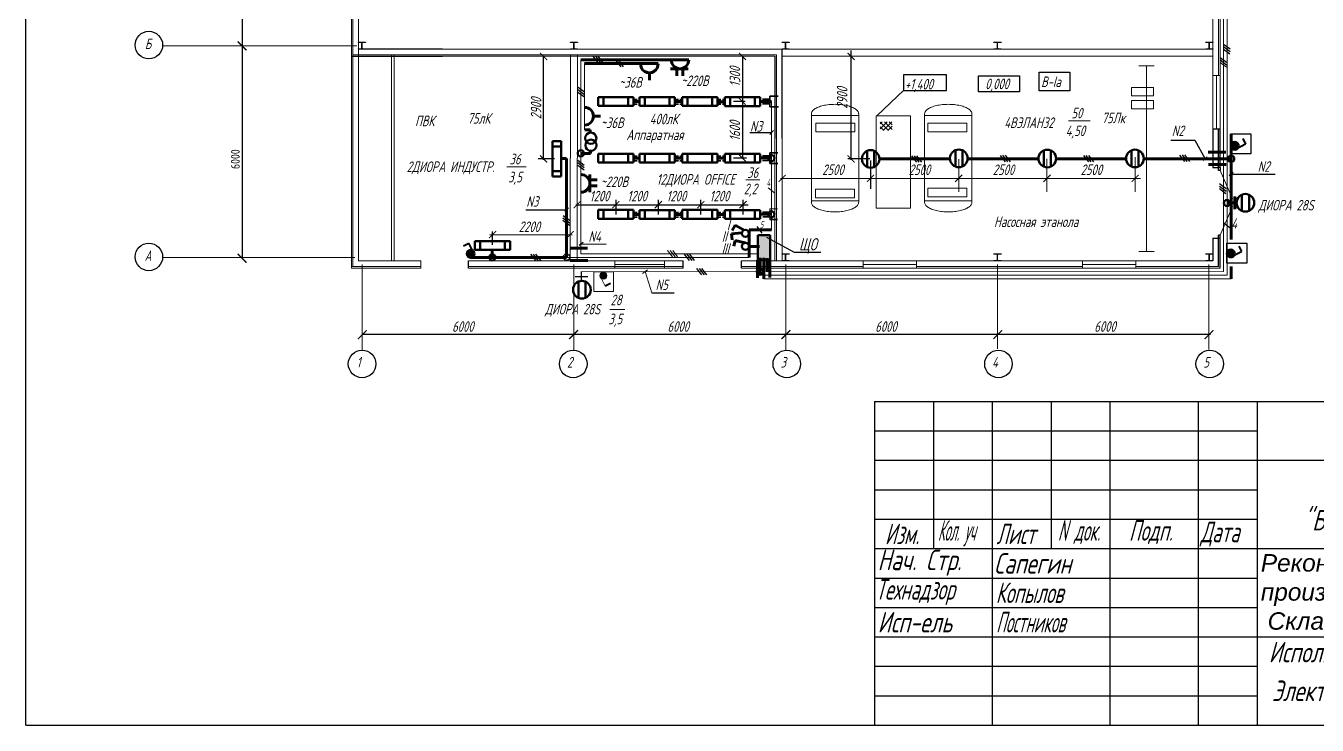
# Model space of a CAD drawing. Header units: millimetres. Extents: x 4062 to 5395, y 2467 to 3436.
# Drawn here: x 4062 to 4950, y 2467 to 2949 of the extents above; entities that cross this region are included whole.
import ezdxf
from ezdxf.enums import TextEntityAlignment as Align

# ---------------------------------------------------------------- set-up
doc = ezdxf.new("R2010")
doc.units = ezdxf.units.MM
for name, pattern in [('ACAD_ISO02W100', [15, 12, -3]), ('ACAD_ISO04W100', [30, 24, -3, 0, -3]), ('gost5', [7, 5, -2, 0])]:
    doc.linetypes.add(name, pattern=pattern)
for name, color, linetype in [('$OSIZ', 7, 'Continuous'), ('блок', 7, 'Continuous'), ('НОВЫЙ', 7, 'Continuous'), ('Сила', 7, 'Continuous'), ('текст', 7, 'Continuous')]:
    doc.layers.add(name, color=color, linetype=linetype)
for name, color, linetype, lineweight in [('кабель', 1, 'Continuous', 60), ('КаБель силовой (Вновь)', 1, 'Continuous', 60), ('лампа', 6, 'Continuous', 50), ('Освещение', 160, 'Continuous', 40), ('Осевая линия', 1, 'Continuous', 13), ('размеры', 82, 'Continuous', 25), ('рамка толстая', 7, 'Continuous', 60), ('тонкая', 190, 'Continuous', 25), ('ТОНКИЕ', 150, 'Continuous', 9), ('уровни', 5, 'Continuous', 25), ('Эл. аппараты (Вновь)', 93, 'Continuous', 50), ('Элемент эл. схем', 7, 'Continuous', 35)]:
    doc.layers.add(name, color=color, linetype=linetype, lineweight=lineweight)
doc.styles.add('GOST', font='gost.shx', dxfattribs={"oblique": 15})
doc.styles.add('GOST 2.304', font='CS_Gost2304.shx')
doc.styles.add('Simplex', font='simplex.shx', dxfattribs={"width": 0.7, "oblique": 15})
doc.styles.get("Standard").update_dxf_attribs({"font": 'arial.ttf'})
doc.linetypes.add('GODOGRAPH', pattern='A,4.163001,-0.003665,["o",Standard,S=2.5,R=0,X=0,Y=-0.833333],-1.662353,4.17098', length=9.999999)

# ---------------------------------------------------------------- blocks, each defined once
blk = doc.blocks.new('APF064500')
at = {"ltscale": 100}
for p, q in [((-100, 186.5), (-100, 198)), ((-100, 198), (100, 198)), ((-16.5, 186.5), (-100, 186.5)), ((-100, 0), (-100, 11.5)), ((-100, 11.5), (-16.5, 11.5)), ((100, 0), (-100, 0)), ((-3.5, 24.5), (-3.5, 173.5)), ((3.5, 24.5), (3.5, 173.5)), ((100, 186.5), (16.5, 186.5)), ((16.5, 11.5), (100, 11.5)), ((100, 198), (100, 186.5)), ((100, 11.5), (100, 0))]:
    blk.add_line(p, q, dxfattribs=at)
for centre, start, end in [((-16.5, 173.5), 0, 90), ((-16.5, 24.5), 270, 0), ((16.5, 173.5), 90, 180), ((16.5, 24.5), 180, 270)]:
    blk.add_arc(centre, 13, start, end, dxfattribs=at)
blk = doc.blocks.new('*U6')
at = {"layer": 'Освещение', "lineweight": 50, "ltscale": 100}
blk.add_hatch(color=256, dxfattribs=at).paths.add_polyline_path([(-5, 2.49), (-5, -2.51), (5, -2.51), (5, 2.49)])
at = {"layer": 'Освещение', "lineweight": 50}
for p, q in [((-5, -2.51), (-5, 2.49)), ((-5, 2.49), (5, 2.49)), ((5, 2.49), (5, -2.51)), ((5, -2.51), (-5, -2.51))]:
    blk.add_line(p, q, dxfattribs=at)
blk = doc.blocks.new('_ArchTick')
at = {"color": 0, "linetype": 'ByBlock', "const_width": 0.15}
blk.add_lwpolyline([(-0.5, -0.5), (0.5, 0.5)], dxfattribs=at)
blk = doc.blocks.new('A$C037E41F2')
at = {"layer": 'Сила', "color": 114, "lineweight": 50}
for centre in [(1.53, 1.57), (3.44, 1.53)]:
    blk.add_circle(centre, 1.53, dxfattribs=at)

msp = doc.modelspace()

# ---------------------------------------------------------------- hatches: boundary and pattern name
for points in [[(4895.84, 2866.12, 1), (4890.99, 2866.12, 1)], [(4367.65, 2794.26, 1), (4367.65, 2789.4, 1)], [(4893.09, 2792.05, 1), (4888.23, 2792.05, 1)]]:
    msp.add_hatch(color=0).paths.add_polyline_path(points)
at = {"lineweight": 0}
msp.add_hatch(color=0, dxfattribs=at).paths.add_polyline_path([(4458.97, 2774.36, 1), (4458.97, 2779.21, 1)])
at = {"layer": 'ТОНКИЕ', "lineweight": 5, "ltscale": 10}
h = msp.add_hatch(dxfattribs=at)
h.set_pattern_fill('ANSI37', color=0, scale=0.728641)
h.set_pattern_definition([(45, (4600.907, 3804.4142), (-1.635846, 1.635846), []), (135, (4600.907, 3804.4142), (-1.635846, -1.635846), [])])
h.paths.add_polyline_path([(4657.7, 2882.68), (4649.33, 2882.67), (4649.33, 2876.65), (4657.7, 2876.66)])

# ---------------------------------------------------------------- linework, layer by layer
at = {"layer": '$OSIZ', "color": 0, "lineweight": 30}
for centre in [(4146.28, 2935.43), (4146.28, 2789.66), (4293, 2716), (4438.29, 2716), (4585.21, 2716), (4730.81, 2716), (4876.19, 2716)]:
    msp.add_circle(centre, 9.48, dxfattribs=at)
for p, q in [((4210.45, 3299.05), (4210.45, 2788.66)), ((4417.84, 2856.4), (4417.84, 2927.74)), ((4554.69, 2927.63), (4554.69, 2857.66)), ((4556.52, 2896.55), (4548.53, 2896.55)), ((4559.81, 2875.22), (4574.78, 2875.21)), ((4849.38, 2870.04), (4865.86, 2870.04)), ((4865.86, 2870.04), (4872.96, 2857.23)), ((4425.37, 2857.17), (4414.13, 2857.17)), ((4642.39, 2857.08), (4627.26, 2857.08)), ((4642.82, 2856), (4642.82, 2836.41)), ((4890.95, 2846.6), (4921.17, 2846.6)), ((4467.79, 2818.77), (4467.79, 2829.03)), ((4496.94, 2818.77), (4496.94, 2829.03)), ((4526.08, 2818.77), (4526.08, 2829.03)), ((4555.23, 2818.83), (4555.23, 2829.03)), ((4405.68, 2822.12), (4433.69, 2822.12)), ((4382.7, 2798.02), (4382.7, 2807.07)), ((4445.05, 2799.66), (4442.27, 2797.44)), ((4443.61, 2798.56), (4460.88, 2798.55)), ((4448.27, 2775.93), (4439.68, 2775.93)), ((4492.25, 2764.99), (4507.81, 2764.99)), ((4589.43, 2736.2), (4293.15, 2736.2)), ((4662.29, 2736.2), (4579.71, 2736.2)), ((4876.59, 2736.2), (4652.58, 2736.2))]:
    msp.add_line(p, q)
at = {"color": 0}
for p, q in [((4629.4, 2856.39), (4629.38, 2931.71)), ((4556.52, 2896.55), (4548.53, 2896.55)), ((4557.47, 2857.71), (4548.53, 2857.71)), ((4440.07, 2825.57), (4558.57, 2825.6)), ((4380.83, 2804.98), (4437.54, 2804.95)), ((4443.98, 2773.21), (4443.98, 2779.55))]:
    msp.add_line(p, q, dxfattribs=at)
at = {"lineweight": 20}
for p, q in [((4779.09, 2883.33), (4793.99, 2883.33)), ((4392.56, 2851.67), (4405.8, 2851.67)), ((4557.04, 2842.78), (4566.63, 2842.78)), ((4463.33, 2753.44), (4473.81, 2753.37))]:
    msp.add_line(p, q, dxfattribs=at)
at = {"lineweight": 60}
for p, q in [((4449.88, 2875.23), (4449.88, 2877.21)), ((4893.5, 2831.19), (4893.5, 2822.6))]:
    msp.add_line(p, q, dxfattribs=at)
at = {"lineweight": 30}
for p, q in [((4576.06, 2876.58), (4573.5, 2873.83)), ((4874.35, 2858.35), (4871.57, 2856.12)), ((4892.27, 2847.72), (4889.63, 2845.49)), ((4434.95, 2823.39), (4432.44, 2820.84))]:
    msp.add_line(p, q, dxfattribs=at)
at = {"color": 0, "lineweight": 0}
msp.add_line((4580.88, 2843.72), (4828.43, 2843.72), dxfattribs=at)
at = {"color": 0, "lineweight": 60}
msp.add_line((4894.47, 2826.82), (4888.12, 2826.82), dxfattribs=at)
at = {"color": 0, "ltscale": 0.5}
for p, q in [((4590.51, 2792.8), (4571.52, 2803.13)), ((4590.46, 2792.83), (4608.67, 2792.83))]:
    msp.add_line(p, q, dxfattribs=at)
at = {"lineweight": 0}
for p, q in [((4489.34, 2780.89), (4486.02, 2778.2)), ((4492.24, 2764.99), (4487.68, 2779.54))]:
    msp.add_line(p, q, dxfattribs=at)
at = {"color": 18, "lineweight": -2, "true_color": 0x000000}
for p, q in [((4645.52, 2690.2), (5394.77, 2690.2)), ((4645.52, 2690.2), (4645.52, 2467.45)), ((4686.02, 2690.2), (4686.02, 2588.95)), ((4726.52, 2690.2), (4726.52, 2467.45)), ((4767.02, 2690.2), (4767.02, 2588.95)), ((4807.52, 2690.2), (4807.52, 2467.45)), ((4868.27, 2690.2), (4868.27, 2467.45)), ((4908.77, 2690.2), (4908.77, 2467.45)), ((4645.52, 2669.95), (4908.77, 2669.95)), ((4645.52, 2649.7), (4908.77, 2649.7)), ((4908.77, 2649.7), (5394.77, 2649.7)), ((4645.52, 2629.45), (4908.77, 2629.45)), ((4645.52, 2609.2), (4908.77, 2609.2)), ((4645.52, 2588.95), (5394.77, 2588.95)), ((4645.52, 2568.7), (4908.77, 2568.7)), ((4645.52, 2548.45), (4908.77, 2548.45)), ((4645.52, 2528.2), (4908.77, 2528.2)), ((4908.77, 2528.2), (5394.77, 2528.2)), ((4645.52, 2507.95), (4908.77, 2507.95)), ((4645.52, 2487.7), (4908.77, 2487.7)), ((4770.39, 2467.45), (5394.77, 2467.45))]:
    msp.add_line(p, q, dxfattribs=at)
for points in [[(4665.55, 2904.22), (4695.11, 2904.22), (4695.11, 2914.97), (4665.55, 2914.97)], [(4717.17, 2914.32), (4745.27, 2914.32), (4745.27, 2903.33), (4717.17, 2903.33)], [(4890.79, 2860.62), (4890.79, 2874.28), (4904.45, 2874.28), (4904.45, 2860.62)], [(4888.03, 2785.43), (4888.03, 2799.09), (4901.69, 2799.09), (4901.69, 2785.43)]]:
    msp.add_lwpolyline(points, close=True)
at = {"lineweight": 30}
msp.add_lwpolyline([(4758.78, 2916.7), (4779.91, 2916.7), (4779.91, 2903.96), (4758.78, 2903.96)], close=True, dxfattribs=at)
at = {"lineweight": 0}
msp.add_lwpolyline([(4452.36, 2779.42), (4466.02, 2779.42), (4466.02, 2765.76), (4452.36, 2765.76)], close=True, dxfattribs=at)
at = {"color": 0, "lineweight": 50}
for centre in [(4443.52, 2860.87), (4574.57, 2857.6), (4890.89, 2857.16), (4888.06, 2826.75), (4574.48, 2819), (4382.53, 2789.43), (4566.81, 2779.6)]:
    msp.add_circle(centre, 2.16, dxfattribs=at)
at = {"color": 0}
msp.add_circle((4433.66, 2789.51), 2.16, dxfattribs=at)
at = {"layer": 'блок', "color": 0, "lineweight": 30}
for p, q in [((4885.64, 2932.69), (4890.06, 2929.31)), ((4885.7, 2936.15), (4890.11, 2932.77)), ((4885.7, 2934.37), (4890.11, 2930.99)), ((4451.75, 2927.69), (4455.13, 2923.28)), ((4453.54, 2927.69), (4456.92, 2923.28)), ((4455.25, 2927.69), (4458.62, 2923.28)), ((4467.62, 2924.9), (4470.99, 2920.49)), ((4469.32, 2924.9), (4472.7, 2920.49)), ((4883.39, 2926.96), (4887.8, 2923.58)), ((4883.39, 2925.18), (4887.8, 2921.8)), ((4441.57, 2906.54), (4445.98, 2903.16)), ((4441.5, 2903.12), (4445.91, 2899.75)), ((4441.51, 2904.86), (4445.93, 2901.48)), ((4441.33, 2852.86), (4445.74, 2849.49)), ((4441.35, 2854.6), (4445.76, 2851.22)), ((4441.4, 2856.28), (4445.81, 2852.9)), ((4674.66, 2854.86), (4671.29, 2859.28)), ((4676.34, 2854.92), (4672.97, 2859.33)), ((4678.12, 2854.92), (4674.75, 2859.33)), ((4735.62, 2855.11), (4732.24, 2859.52)), ((4737.3, 2855.16), (4733.92, 2859.57)), ((4739.08, 2855.16), (4735.7, 2859.57)), ((4792.95, 2854.99), (4789.58, 2859.4)), ((4794.63, 2855.05), (4791.26, 2859.46)), ((4796.41, 2855.05), (4793.04, 2859.46)), ((4859.06, 2855.36), (4855.68, 2859.77)), ((4860.73, 2855.41), (4857.36, 2859.83)), ((4862.51, 2855.41), (4859.14, 2859.83)), ((4882.93, 2836.65), (4887.35, 2833.27)), ((4882.99, 2840.11), (4887.4, 2836.73)), ((4882.99, 2838.33), (4887.4, 2834.95)), ((4431.21, 2816.57), (4435.62, 2813.2)), ((4431.27, 2818.25), (4435.68, 2814.88)), ((4431.2, 2814.84), (4435.61, 2811.46)), ((4564.68, 2810.5), (4568.06, 2806.09)), ((4885.81, 2813.15), (4890.22, 2809.78)), ((4514.65, 2791.59), (4518.03, 2787.17)), ((4516.44, 2791.59), (4519.82, 2787.17)), ((4518.15, 2791.59), (4521.53, 2787.17)), ((4523.1, 2781.78), (4526.47, 2777.37)), ((4524.89, 2781.78), (4528.27, 2777.37)), ((4526.6, 2781.78), (4529.97, 2777.37))]:
    msp.add_line(p, q, dxfattribs=at)
at = {"layer": 'блок', "color": 0, "lineweight": 0}
for p, q in [((4883.34, 2923.5), (4887.75, 2920.12)), ((4572.32, 2837.22), (4576.73, 2833.84)), ((4503.2, 2794.17), (4506.58, 2789.76)), ((4505, 2794.17), (4508.37, 2789.76)), ((4506.7, 2794.17), (4510.08, 2789.76))]:
    msp.add_line(p, q, dxfattribs=at)
at = {"layer": 'блок', "color": 0}
for p, q in [((4408.81, 2791.64), (4412.18, 2787.23)), ((4410.6, 2791.64), (4413.98, 2787.23)), ((4412.31, 2791.64), (4415.68, 2787.23))]:
    msp.add_line(p, q, dxfattribs=at)
at = {"layer": 'кабель', "color": 0, "lineweight": 0}
for p, q in [((4885.58, 2896), (4885.58, 3309.44)), ((4888.08, 2777.11), (4888.08, 2966.05)), ((4574.56, 2896.69), (4574.56, 2808.2)), ((4885.58, 2779.54), (4885.58, 2897.04))]:
    msp.add_line(p, q, dxfattribs=at)
at = {"layer": 'кабель', "color": 0, "lineweight": 0, "ltscale": 100}
for p, q in [((4443.5, 2791.74), (4443.55, 2925.31)), ((4565.97, 2791.78), (4443.5, 2791.78)), ((4559.18, 2789.36), (4433.27, 2789.36)), ((4444.02, 2779.48), (4566.83, 2779.54)), ((4566.85, 2777.11), (4888.08, 2777.11)), ((4569.28, 2774.69), (4890.8, 2774.69)), ((4571.71, 2779.48), (4885.58, 2779.54))]:
    msp.add_line(p, q, dxfattribs=at)
at = {"layer": 'кабель', "color": 0, "ltscale": 100}
for p, q in [((4443.54, 2925.27), (4517.85, 2925.27)), ((4433.66, 2789.36), (4367.58, 2789.36))]:
    msp.add_line(p, q, dxfattribs=at)
at = {"layer": 'кабель', "color": 0, "linetype": 'GODOGRAPH', "ltscale": 0.5}
msp.add_line((4445.98, 2922.84), (4496.66, 2922.85), dxfattribs=at)
at = {"layer": 'кабель', "color": 0, "lineweight": 0, "ltscale": 0.5}
msp.add_line((4446, 2877.21), (4445.98, 2922.84), dxfattribs=at)
at = {"layer": 'кабель', "color": 0, "ltscale": 0.5}
for p, q in [((4446.14, 2877.21), (4449.88, 2877.21)), ((4443.52, 2860.87), (4450.05, 2860.87)), ((4450.05, 2860.87), (4450.05, 2862.66))]:
    msp.add_line(p, q, dxfattribs=at)
at = {"layer": 'кабель', "color": 0}
for p, q in [((4890.8, 2801.67), (4890.8, 2874.2)), ((4875.04, 2861.65), (4887.14, 2861.65)), ((4430.02, 2857.44), (4433.71, 2857.44)), ((4433.71, 2789.44), (4433.71, 2857.4)), ((4697.34, 2857.23), (4648.99, 2857.24)), ((4758.24, 2857.23), (4709.57, 2857.25)), ((4818.62, 2857.24), (4770.46, 2857.25)), ((4890.79, 2857.2), (4830.87, 2857.25)), ((4875.29, 2853.18), (4887.39, 2853.18)), ((4559.2, 2789.36), (4559.2, 2808.2)), ((4574.56, 2808.2), (4559.2, 2808.2)), ((4382.58, 2794.41), (4382.57, 2789.4)), ((4435.94, 2795.74), (4448.04, 2795.74)), ((4559.24, 2796.85), (4566.52, 2796.86)), ((4436.19, 2787.27), (4448.29, 2787.27)), ((4565.06, 2787.45), (4565.06, 2775.35)), ((4566.85, 2777.13), (4566.85, 2788.95)), ((4569.28, 2774.69), (4569.28, 2788.95)), ((4571.71, 2779.48), (4571.71, 2788.81)), ((4573.53, 2787.7), (4573.53, 2775.6)), ((4890.8, 2774.69), (4890.8, 2783.01))]:
    msp.add_line(p, q, dxfattribs=at)
at = {"layer": 'КаБель силовой (Вновь)', "color": 0}
for p, q in [((4483.9, 2896.54), (4479.63, 2896.52)), ((4513.11, 2896.52), (4508.19, 2896.5)), ((4542.52, 2896.49), (4537.4, 2896.48)), ((4566.81, 2896.69), (4574.56, 2896.69)), ((4483.9, 2857.61), (4479.63, 2857.59)), ((4513.11, 2857.6), (4508.19, 2857.58)), ((4542.52, 2857.57), (4537.4, 2857.56)), ((4566.81, 2857.76), (4574.56, 2857.77)), ((4483.9, 2818.87), (4479.63, 2818.85)), ((4513.11, 2818.86), (4508.19, 2818.84)), ((4542.52, 2818.83), (4537.4, 2818.82)), ((4566.81, 2819.03), (4574.55, 2819.03))]:
    msp.add_line(p, q, dxfattribs=at)
at = {"layer": 'лампа'}
for p, q in [((4455.34, 2893.55), (4455.34, 2899.62)), ((4455.34, 2899.62), (4479.63, 2899.62)), ((4458.99, 2893.55), (4458.99, 2899.62)), ((4475.99, 2899.62), (4475.99, 2893.55)), ((4479.63, 2899.62), (4479.63, 2893.55)), ((4483.9, 2893.52), (4483.9, 2899.6)), ((4483.9, 2899.6), (4508.19, 2899.6)), ((4487.55, 2893.52), (4487.55, 2899.6)), ((4504.55, 2899.6), (4504.55, 2893.52)), ((4508.19, 2899.6), (4508.19, 2893.52)), ((4513.11, 2893.55), (4513.11, 2899.62)), ((4513.11, 2899.62), (4537.4, 2899.62)), ((4516.76, 2893.55), (4516.76, 2899.62)), ((4533.76, 2899.62), (4533.76, 2893.55)), ((4537.4, 2899.62), (4537.4, 2893.55)), ((4542.52, 2893.48), (4542.52, 2899.55)), ((4542.52, 2899.55), (4566.81, 2899.55)), ((4546.16, 2893.48), (4546.16, 2899.55)), ((4563.17, 2899.55), (4563.17, 2893.48)), ((4566.81, 2899.55), (4566.81, 2893.48)), ((4479.63, 2893.55), (4455.34, 2893.55)), ((4508.19, 2893.52), (4483.9, 2893.52)), ((4537.4, 2893.55), (4513.11, 2893.55)), ((4566.81, 2893.48), (4542.52, 2893.48)), ((4423.91, 2845.03), (4423.91, 2869.31)), ((4423.91, 2869.31), (4429.99, 2869.31)), ((4423.91, 2865.67), (4429.99, 2865.67)), ((4429.99, 2869.31), (4429.99, 2845.03)), ((4640.55, 2851.49), (4640.55, 2862.67)), ((4645.41, 2851.57), (4645.41, 2862.59)), ((4701.17, 2851.88), (4701.17, 2863.05)), ((4706.03, 2851.96), (4706.03, 2862.97)), ((4762.06, 2851.78), (4762.06, 2862.95)), ((4766.91, 2851.85), (4766.91, 2862.87)), ((4822.39, 2851.82), (4822.39, 2863)), ((4827.25, 2851.9), (4827.25, 2862.92)), ((4455.34, 2854.62), (4455.34, 2860.69)), ((4455.34, 2860.69), (4479.63, 2860.69)), ((4479.63, 2854.62), (4455.34, 2854.62)), ((4458.99, 2854.62), (4458.99, 2860.69)), ((4475.99, 2860.69), (4475.99, 2854.62)), ((4479.63, 2860.69), (4479.63, 2854.62)), ((4483.9, 2854.6), (4483.9, 2860.67)), ((4483.9, 2860.67), (4508.19, 2860.67)), ((4508.19, 2854.6), (4483.9, 2854.6)), ((4487.55, 2854.6), (4487.55, 2860.67)), ((4504.55, 2860.67), (4504.55, 2854.6)), ((4508.19, 2860.67), (4508.19, 2854.6)), ((4513.11, 2854.62), (4513.11, 2860.69)), ((4513.11, 2860.69), (4537.4, 2860.69)), ((4537.4, 2854.62), (4513.11, 2854.62)), ((4516.76, 2854.62), (4516.76, 2860.69)), ((4533.76, 2860.69), (4533.76, 2854.62)), ((4537.4, 2860.69), (4537.4, 2854.62)), ((4542.52, 2854.55), (4542.52, 2860.62)), ((4542.52, 2860.62), (4566.81, 2860.62)), ((4566.81, 2854.55), (4542.52, 2854.55)), ((4546.16, 2854.55), (4546.16, 2860.62)), ((4563.17, 2860.62), (4563.17, 2854.55)), ((4566.81, 2860.62), (4566.81, 2854.55)), ((4429.99, 2848.67), (4423.91, 2848.67)), ((4429.99, 2845.03), (4423.91, 2845.03)), ((4898.35, 2821.31), (4898.35, 2832.49)), ((4903.2, 2821.39), (4903.2, 2832.41)), ((4455.34, 2815.88), (4455.34, 2821.96)), ((4455.34, 2821.96), (4479.63, 2821.96)), ((4458.99, 2815.88), (4458.99, 2821.96)), ((4475.99, 2821.96), (4475.99, 2815.88)), ((4479.63, 2821.96), (4479.63, 2815.88)), ((4483.9, 2815.86), (4483.9, 2821.93)), ((4483.9, 2821.93), (4508.19, 2821.93)), ((4487.55, 2815.86), (4487.55, 2821.93)), ((4504.55, 2821.93), (4504.55, 2815.86)), ((4508.19, 2821.93), (4508.19, 2815.86)), ((4513.11, 2815.89), (4513.11, 2821.96)), ((4513.11, 2821.96), (4537.4, 2821.96)), ((4516.76, 2815.89), (4516.76, 2821.96)), ((4533.76, 2821.96), (4533.76, 2815.89)), ((4537.4, 2821.96), (4537.4, 2815.89)), ((4542.52, 2815.81), (4542.52, 2821.89)), ((4542.52, 2821.89), (4566.81, 2821.89)), ((4546.16, 2815.81), (4546.16, 2821.89)), ((4563.17, 2821.89), (4563.17, 2815.81)), ((4566.81, 2821.89), (4566.81, 2815.81)), ((4479.63, 2815.88), (4455.34, 2815.88)), ((4508.19, 2815.86), (4483.9, 2815.86)), ((4537.4, 2815.89), (4513.11, 2815.89)), ((4566.81, 2815.81), (4542.52, 2815.81)), ((4370.55, 2794.52), (4370.55, 2800.59)), ((4370.55, 2800.59), (4394.84, 2800.59)), ((4374.19, 2794.52), (4374.19, 2800.59)), ((4391.19, 2800.59), (4391.19, 2794.52)), ((4394.84, 2800.59), (4394.84, 2794.52)), ((4394.84, 2794.52), (4370.55, 2794.52)), ((4441.87, 2761.49), (4441.87, 2772.66)), ((4446.73, 2761.56), (4446.73, 2772.58))]:
    msp.add_line(p, q, dxfattribs=at)
for centre in [(4642.88, 2857.08), (4703.51, 2857.46), (4764.39, 2857.36), (4824.72, 2857.41), (4900.68, 2826.9), (4444.2, 2767.07)]:
    msp.add_circle(centre, 6.07, dxfattribs=at)
at = {"layer": 'Освещение', "color": 0, "lineweight": 60}
for p, q in [((4490.74, 2911.4), (4490.74, 2916.37)), ((4511.22, 2919.13), (4505.15, 2919.13)), ((4509.58, 2914.17), (4509.58, 2919.15)), ((4511.22, 2919.13), (4517.29, 2919.13)), ((4511.85, 2919.16), (4511.85, 2919.16)), ((4513.74, 2914.17), (4513.74, 2919.15)), ((4457.1, 2886.61), (4452.12, 2886.61)), ((4449.71, 2840.26), (4449.71, 2846.33)), ((4454.67, 2842.79), (4449.69, 2842.79)), ((4454.67, 2838.63), (4449.69, 2838.63)), ((4449.71, 2840.26), (4449.71, 2834.19)), ((4449.73, 2840.41), (4449.73, 2840.41))]:
    msp.add_line(p, q, dxfattribs=at)
for centre, radius, start, end in [((4511.71, 2925.26), 6.07, 180, 0), ((4490.62, 2922.42), 6.06, 176.64671, 4.10535), ((4446.07, 2886.48), 6.07, 270, 90), ((4443.64, 2840.26), 6.07, 270, 90)]:
    msp.add_arc(centre, radius, start, end, dxfattribs=at)
at = {"layer": 'Осевая линия', "color": 0, "linetype": 'ACAD_ISO04W100', "ltscale": 100}
for p, q in [((4155.67, 2934.88), (4289.31, 2934.88)), ((4584.45, 2725.32), (4584.45, 2784.48))]:
    msp.add_line(p, q, dxfattribs=at)
at = {"layer": 'Осевая линия', "color": 0, "lineweight": 0, "ltscale": 100}
for p, q in [((4288.11, 2789.15), (4155.67, 2789.15)), ((4293, 2725.32), (4293, 2784.48))]:
    msp.add_line(p, q, dxfattribs=at)
at = {"layer": 'Осевая линия', "color": 0, "ltscale": 100}
msp.add_line((4438.73, 2725.32), (4438.73, 2784.48), dxfattribs=at)
at = {"layer": 'Осевая линия', "color": 0, "lineweight": 0, "ltscale": 50}
msp.add_line((4730.18, 2726.37), (4730.18, 2784.48), dxfattribs=at)
at = {"layer": 'Осевая линия', "color": 0, "linetype": 'ACAD_ISO04W100', "lineweight": 5, "ltscale": 50}
msp.add_line((4875.62, 2725.94), (4875.5, 2784.48), dxfattribs=at)
at = {"layer": 'размеры', "color": 0, "const_width": 0.729}
for points in [[(4415.45, 2930.05), (4420.3, 2925.19)], [(4552.24, 2930.1), (4557.09, 2925.24)], [(4627, 2930.1), (4631.85, 2925.24)], [(4552, 2899.2), (4556.86, 2894.34)], [(4415.45, 2859.5), (4420.3, 2854.64)], [(4552.24, 2860.04), (4557.09, 2855.18)], [(4627, 2859.5), (4631.85, 2854.65)], [(4640.31, 2841.29), (4645.17, 2846.15)], [(4645.17, 2846.15), (4640.31, 2841.29)], [(4701.03, 2841.29), (4705.89, 2846.15)], [(4705.89, 2846.15), (4701.03, 2841.29)], [(4761.75, 2841.29), (4766.61, 2846.15)], [(4766.61, 2846.15), (4761.75, 2841.29)], [(4822.47, 2841.29), (4827.33, 2846.15)], [(4827.33, 2846.15), (4822.47, 2841.29)], [(4438.51, 2823.19), (4443.36, 2828.05)], [(4443.36, 2828.05), (4438.51, 2823.19)], [(4465.17, 2823.19), (4470.03, 2828.05)], [(4470.03, 2828.05), (4465.17, 2823.19)], [(4494.35, 2823.19), (4499.2, 2828.05)], [(4499.2, 2828.05), (4494.35, 2823.19)], [(4523.61, 2823.19), (4528.46, 2828.05)], [(4528.46, 2828.05), (4523.61, 2823.19)], [(4552.66, 2823.19), (4557.52, 2828.05)], [(4557.52, 2828.05), (4552.66, 2823.19)], [(4380.33, 2802.57), (4385.19, 2807.43)], [(4385.19, 2807.43), (4380.33, 2802.57)], [(4433.77, 2802.57), (4438.62, 2807.43)], [(4438.62, 2807.43), (4433.77, 2802.57)]]:
    msp.add_lwpolyline(points, dxfattribs=at)
at = {"layer": 'размеры', "color": 0, "lineweight": 0, "const_width": 0.729}
for points in [[(4579.59, 2841.29), (4584.45, 2846.15)], [(4584.45, 2846.15), (4579.59, 2841.29)]]:
    msp.add_lwpolyline(points, dxfattribs=at)
at = {"layer": 'рамка толстая', "color": 18, "lineweight": -2, "true_color": 0x000000}
for q in [(4061.64, 3436.08), (5394.77, 2467.45)]:
    msp.add_line((4061.64, 2467.45), q, dxfattribs=at)
at = {"layer": 'рамка толстая', "lineweight": 40}
for p, q in [((4898.89, 2871.1), (4900.74, 2867.35)), ((4894.25, 2864.15), (4900.71, 2867.38)), ((4362.67, 2797.31), (4366.42, 2799.16)), ((4369.62, 2792.66), (4366.39, 2799.12)), ((4891.5, 2790.08), (4897.96, 2793.31)), ((4896.14, 2797.03), (4897.99, 2793.28)), ((4463.95, 2771.31), (4460.2, 2769.46))]:
    msp.add_line(p, q, dxfattribs=at)
at = {"layer": 'рамка толстая'}
for p, q in [((4549.63, 2811.57), (4547.65, 2807.9)), ((4555.77, 2808.14), (4549.62, 2811.56)), ((4554.18, 2806.25), (4547.17, 2805.57)), ((4547.18, 2805.57), (4547.64, 2801.44)), ((4549.61, 2801.07), (4548.68, 2797.01)), ((4556.44, 2799.38), (4549.6, 2801.07))]:
    msp.add_line(p, q, dxfattribs=at)
at = {"layer": 'рамка толстая', "lineweight": 0}
msp.add_line((4457, 2775.95), (4460.23, 2769.49), dxfattribs=at)
at = {"layer": 'рамка толстая'}
for centre in [(4893.42, 2866.12), (4367.65, 2791.83), (4890.66, 2792.05)]:
    msp.add_circle(centre, 2.43, dxfattribs=at)
at = {"layer": 'рамка толстая', "lineweight": 0}
msp.add_circle((4458.97, 2776.78), 2.43, dxfattribs=at)
at = {"layer": 'тонкая', "color": 0, "lineweight": 0, "ltscale": 100}
for p, q in [((4285.6, 3062.41), (4285.6, 2781.88)), ((4290.56, 2786.72), (4290.56, 3062.41)), ((4286.67, 2982.41), (4286.67, 2783.12)), ((4878.33, 2960.3), (4878.33, 2914.57)), ((4882.21, 2914.57), (4882.21, 2960.3)), ((4883.28, 2914.57), (4883.28, 2960.3)), ((4491.65, 2932.66), (4385.05, 2932.66)), ((4878.33, 2932.66), (4528.33, 2932.66)), ((4286.67, 2928.77), (4385.69, 2928.77)), ((4313.11, 2786.72), (4313.11, 2928.77)), ((4315.11, 2786.72), (4315.11, 2928.62)), ((4385.05, 2928.77), (4528.54, 2928.77)), ((4385.05, 2927.7), (4491.65, 2927.7)), ((4436.26, 2928.47), (4436.19, 2786.87)), ((4441.07, 2786.87), (4441.12, 2928.47)), ((4528.33, 2928.77), (4578.13, 2928.77)), ((4528.33, 2927.7), (4577.06, 2927.7)), ((4578.13, 2928.77), (4578.13, 2834.35)), ((4582.01, 2927.7), (4878.33, 2927.7)), ((4883.28, 2914.57), (4878.33, 2914.57)), ((4577.06, 2834.54), (4577.06, 2786.81)), ((4578.13, 2834.54), (4578.13, 2786.81)), ((4582.01, 2786.93), (4582.01, 2834.54)), ((4285.6, 2783.04), (4333.33, 2783.04)), ((4285.6, 2781.97), (4333.33, 2781.97)), ((4333.33, 2786.93), (4290.56, 2786.93)), ((4513.98, 2786.93), (4366.14, 2786.93)), ((4366.14, 2781.97), (4513.98, 2781.97)), ((4366.18, 2783.04), (4513.98, 2783.04)), ((4466.91, 2786.93), (4466.91, 2781.97)), ((4501.01, 2781.97), (4501.01, 2786.93)), ((4637.66, 2786.93), (4554.06, 2786.93)), ((4554.06, 2783.04), (4637.66, 2783.04)), ((4554.06, 2781.97), (4637.66, 2781.97)), ((4637.66, 2786.93), (4637.66, 2781.97)), ((4788.66, 2786.93), (4674.34, 2786.93)), ((4674.34, 2781.97), (4674.34, 2786.93)), ((4674.34, 2783.04), (4788.66, 2783.04)), ((4674.34, 2781.97), (4788.66, 2781.97)), ((4788.66, 2786.93), (4788.66, 2781.97)), ((4878.33, 2786.93), (4825.33, 2786.93)), ((4825.33, 2781.97), (4825.33, 2786.93)), ((4825.33, 2783.04), (4882.21, 2783.04)), ((4825.33, 2781.97), (4883.28, 2781.97))]:
    msp.add_line(p, q, dxfattribs=at)
at = {"layer": 'тонкая', "color": 0, "ltscale": 100}
for p, q in [((4348.38, 2932.66), (4290.56, 2932.66)), ((4582.01, 2871.22), (4582.01, 2932.66)), ((4285.6, 2927.7), (4348.38, 2927.7)), ((4577.06, 2927.7), (4577.06, 2871.22)), ((4878.33, 2877.89), (4878.33, 2851.23)), ((4878.33, 2877.89), (4883.28, 2877.89)), ((4882.21, 2849.08), (4882.21, 2877.89)), ((4883.28, 2851.23), (4883.28, 2877.89)), ((4883.28, 2849.08), (4882.21, 2849.08)), ((4883.28, 2851.23), (4883.28, 2849.08)), ((4878.33, 2802.65), (4878.33, 2786.93)), ((4882.21, 2783.04), (4882.21, 2804.53)), ((4883.28, 2804.53), (4882.21, 2804.53)), ((4883.28, 2802.39), (4883.28, 2804.53)), ((4883.28, 2781.97), (4883.28, 2802.65))]:
    msp.add_line(p, q, dxfattribs=at)
at = {"layer": 'тонкая', "color": 0, "ltscale": 10}
for p, q in [((4878.33, 2851.23), (4882.21, 2851.23)), ((4878.33, 2802.65), (4882.21, 2802.65)), ((4366.13, 2781.96), (4366.13, 2786.94)), ((4513.98, 2781.95), (4513.98, 2786.93)), ((4554.06, 2781.96), (4554.06, 2786.94))]:
    msp.add_line(p, q, dxfattribs=at)
at = {"layer": 'тонкая', "color": 0, "lineweight": 0, "ltscale": 10}
msp.add_line((4333.33, 2781.95), (4333.33, 2786.93), dxfattribs=at)
at = {"layer": 'ТОНКИЕ', "color": 0, "lineweight": 0, "ltscale": 10}
for p, q in [((4348.38, 2932.66), (4385.05, 2932.66)), ((4491.65, 2932.66), (4528.33, 2932.66)), ((4348.38, 2927.7), (4385.05, 2927.7)), ((4491.65, 2927.7), (4528.33, 2927.7)), ((4878.33, 2877.89), (4878.33, 2914.57)), ((4883.28, 2877.89), (4883.28, 2914.57)), ((4577.06, 2871.22), (4577.06, 2834.54)), ((4582.01, 2871.22), (4582.01, 2834.54)), ((4637.66, 2786.93), (4674.34, 2786.93)), ((4637.66, 2781.97), (4674.34, 2781.97)), ((4788.66, 2786.93), (4825.33, 2786.93)), ((4788.66, 2781.97), (4825.33, 2781.97))]:
    msp.add_line(p, q, dxfattribs=at)
at = {"layer": 'ТОНКИЕ', "color": 0, "ltscale": 100}
for p, q in [((4732.6, 2927.7), (4727.74, 2927.7)), ((4732.6, 2927.7), (4875.9, 2927.7)), ((4878.33, 2858.96), (4878.33, 2857.75)), ((4883.28, 2851.23), (4878.33, 2851.23)), ((4883.28, 2849.08), (4891.93, 2829.61)), ((4883.28, 2804.53), (4891.93, 2824.27)), ((4883.28, 2802.65), (4878.33, 2802.65))]:
    msp.add_line(p, q, dxfattribs=at)
at = {"layer": 'ТОНКИЕ', "color": 0, "linetype": 'ACAD_ISO02W100', "ltscale": 100}
for p, q in [((4832.62, 2921.22), (4827.35, 2921.22)), ((4827.35, 2921.22), (4837.93, 2921.22))]:
    msp.add_line(p, q, dxfattribs=at)
at = {"layer": 'ТОНКИЕ', "color": 0, "lineweight": 0, "ltscale": 20}
msp.add_line((4832.62, 2793.34), (4832.62, 2921.22), dxfattribs=at)
at = {"layer": 'ТОНКИЕ', "color": 0, "lineweight": 0, "ltscale": 100}
for p, q in [((4880.81, 2914.57), (4880.81, 2877.89)), ((4827.33, 2793.34), (4837.91, 2793.34)), ((4466.91, 2784.45), (4501.01, 2784.45)), ((4637.66, 2784.45), (4674.34, 2784.45)), ((4788.66, 2784.45), (4825.33, 2784.45))]:
    msp.add_line(p, q, dxfattribs=at)
at = {"layer": 'ТОНКИЕ', "color": 0, "lineweight": 5, "ltscale": 10}
msp.add_line((4665.6, 2904.3), (4647.02, 2886.67), dxfattribs=at)
at = {"layer": 'ТОНКИЕ', "color": 0, "lineweight": 5, "ltscale": 100}
for p, q in [((4602.08, 2887.02), (4602.08, 2888.02)), ((4679.96, 2887.02), (4679.96, 2888.02)), ((4602.08, 2828.29), (4602.08, 2827.29)), ((4679.96, 2828.29), (4679.96, 2827.29))]:
    msp.add_line(p, q, dxfattribs=at)
at = {"layer": 'ТОНКИЕ', "color": 0, "linetype": 'ACAD_ISO02W100', "lineweight": 5, "ltscale": 20}
for p, q in [((4634.67, 2887.02), (4634.67, 2888.02)), ((4712.56, 2887.02), (4712.56, 2888.02)), ((4634.67, 2828.29), (4634.67, 2827.29)), ((4712.56, 2828.29), (4712.56, 2827.29))]:
    msp.add_line(p, q, dxfattribs=at)
at = {"layer": 'ТОНКИЕ', "color": 0, "ltscale": 10}
for p, q in [((4703.45, 2856.98), (4703.45, 2834.54)), ((4764.17, 2857.09), (4764.17, 2834.54)), ((4824.89, 2858.29), (4824.89, 2834.54))]:
    msp.add_line(p, q, dxfattribs=at)
at = {"layer": 'ТОНКИЕ', "color": 0, "linetype": 'ACAD_ISO02W100', "ltscale": 20}
for points in [[(4822.43, 2906.21), (4837.51, 2906.21), (4837.51, 2900.53), (4822.43, 2900.53)], [(4822.43, 2897.22), (4837.51, 2897.22), (4837.51, 2891.55), (4822.43, 2891.55)]]:
    msp.add_lwpolyline(points, close=True, dxfattribs=at)
at = {"layer": 'ТОНКИЕ', "color": 0, "linetype": 'ACAD_ISO02W100', "lineweight": 5, "ltscale": 20}
for points in [[(4634.67, 2828.29), (4602.08, 2828.29), (4602.08, 2887.02), (4634.67, 2887.02)], [(4679.96, 2828.29), (4712.56, 2828.29), (4712.56, 2887.02), (4679.96, 2887.02)]]:
    msp.add_lwpolyline(points, close=True, dxfattribs=at)
at = {"layer": 'ТОНКИЕ', "color": 0, "lineweight": 5, "ltscale": 100}
for points in [[(4605.27, 2881.75), (4631.95, 2881.75), (4631.95, 2875.72), (4605.27, 2875.72)], [(4646.65, 2886.67), (4670.25, 2886.67), (4670.25, 2823.11), (4646.65, 2823.11)], [(4682.3, 2881.75), (4708.98, 2881.75), (4708.98, 2875.72), (4682.3, 2875.72)], [(4605.01, 2836.26), (4631.69, 2836.26), (4631.69, 2830.23), (4605.01, 2830.23)], [(4682.3, 2837.01), (4708.98, 2837.01), (4708.98, 2830.98), (4682.3, 2830.98)]]:
    msp.add_lwpolyline(points, close=True, dxfattribs=at)
at = {"layer": 'ТОНКИЕ', "color": 0, "linetype": 'ACAD_ISO02W100', "lineweight": 5, "ltscale": 20, "extrusion": (0, 0, -1)}
for centre, major_axis in [((4618.35, 2888.12), (-16.27, 0)), ((4696.28, 2827.19), (16.27, 0))]:
    msp.add_ellipse(centre, major_axis=major_axis, ratio=0.402586, start_param=0, end_param=3.141593, dxfattribs=at)
at = {"layer": 'ТОНКИЕ', "color": 0, "linetype": 'ACAD_ISO02W100', "lineweight": 5, "ltscale": 20}
for centre, major_axis in [((4696.28, 2888.12), (16.27, 0)), ((4618.35, 2827.19), (-16.27, 0))]:
    msp.add_ellipse(centre, major_axis=major_axis, ratio=0.402586, start_param=0, end_param=3.141593, dxfattribs=at)
at = {"layer": 'Эл. аппараты (Вновь)', "color": 0}
for centre in [(4556.67, 2805.87), (4556.77, 2796.97)]:
    msp.add_circle(centre, 2.43, dxfattribs=at)
at = {"layer": 'Элемент эл. схем', "linetype": 'gost5', "ltscale": 0.5}
for p, q in [((4479.63, 2898), (4483.9, 2898)), ((4508.19, 2898), (4513.13, 2898)), ((4537.4, 2898), (4542.52, 2897.99)), ((4479.63, 2894.7), (4483.9, 2894.7)), ((4508.19, 2894.7), (4513.13, 2894.7)), ((4537.4, 2894.7), (4542.52, 2894.7)), ((4479.63, 2859.08), (4483.9, 2859.08)), ((4479.63, 2855.77), (4483.9, 2855.77)), ((4508.19, 2859.08), (4513.13, 2859.08)), ((4508.19, 2855.77), (4513.13, 2855.77)), ((4537.4, 2859.07), (4542.52, 2859.06)), ((4537.4, 2855.77), (4542.52, 2855.77)), ((4479.63, 2820.34), (4483.9, 2820.34)), ((4479.63, 2817.03), (4483.9, 2817.03)), ((4508.19, 2820.34), (4513.13, 2820.34)), ((4508.19, 2817.03), (4513.13, 2817.03)), ((4537.4, 2820.33), (4542.52, 2820.33)), ((4537.4, 2817.03), (4542.52, 2817.04))]:
    msp.add_line(p, q, dxfattribs=at)
at = {"layer": 'Элемент эл. схем', "linetype": 'gost5'}
for p, q in [((4573.48, 2898.22), (4566.81, 2898.22)), ((4573.48, 2894.92), (4566.81, 2894.92)), ((4573.49, 2859.3), (4566.81, 2859.3)), ((4573.44, 2855.99), (4566.81, 2855.99)), ((4573.41, 2820.56), (4566.81, 2820.56)), ((4573.63, 2817.25), (4566.81, 2817.25))]:
    msp.add_line(p, q, dxfattribs=at)
at = {"layer": 'Элемент эл. схем'}
for p, q in [((4573.49, 2900.3), (4573.49, 2893.01)), ((4573.49, 2900.3), (4579.32, 2900.3)), ((4573.49, 2893.01), (4579.4, 2893.01)), ((4573.49, 2861.33), (4573.49, 2854.04)), ((4573.49, 2861.33), (4578.96, 2861.33)), ((4573.49, 2854.04), (4578.96, 2854.04)), ((4573.49, 2815.39), (4578.84, 2815.39))]:
    msp.add_line(p, q, dxfattribs=at)
at = {"layer": 'Элемент эл. схем', "lineweight": 0}
for p, q in [((4573.49, 2822.67), (4578.84, 2822.67)), ((4573.53, 2822.7), (4573.53, 2815.42))]:
    msp.add_line(p, q, dxfattribs=at)

# ---------------------------------------------------------------- block references
for name, p, xscale, yscale, zscale, rotation in [('_ArchTick', (4210.45, 2934.8), 6.072009867487264, 6.072009867487264, 6.072009867487264, 270), ('*U6', (4569.51, 2796.16), 1.700162762895992, 1.700162762895992, 1.700162762895992, 90), ('_ArchTick', (4210.45, 2788.73), 6.072009867487264, 6.072009867487264, 6.072009867487264, 270), ('_ArchTick', (4293.22, 2736.2), 6.072009867487264, 6.072009867487264, 6.072009867487264, 180), ('_ArchTick', (4438.52, 2736.2), 6.072009867487264, 6.072009867487264, 6.072009867487264, 180), ('_ArchTick', (4584.57, 2736.2), 6.072009867487264, 6.072009867487264, 6.072009867487264, 180), ('_ArchTick', (4730.34, 2736.2), 6.072009867487264, 6.072009867487264, 6.072009867487264, 180), ('_ArchTick', (4875.69, 2736.2), 6.072009867487264, 6.072009867487264, 6.072009867487264, 180)]:
    msp.add_blockref(name, p, dxfattribs=dict(xscale=xscale, yscale=yscale, zscale=zscale, rotation=rotation))
at = {"color": 0, "xscale": -2.525956104875055, "yscale": 2.525956104875055, "zscale": 2.525956104874702, "rotation": 270}
msp.add_blockref('A$C037E41F2', (4446.49, 2862.65), dxfattribs=at)
at = {"xscale": 6.072009867487264, "yscale": 6.072009867487264, "zscale": 6.072009867487264}
msp.add_blockref('_ArchTick', (4584.57, 2736.2), dxfattribs=at)
at = {"layer": 'тонкая', "color": 0, "ltscale": 100, "xscale": 0.02428803946994906, "yscale": 0.02428803946994906, "zscale": 0.02428803946994906}
for p in [(4292.99, 2932.66), (4438.71, 2932.66), (4584.44, 2932.66), (4730.17, 2932.66), (4875.9, 2932.66), (4584.44, 2786.93), (4875.9, 2786.93)]:
    msp.add_blockref('APF064500', p, dxfattribs=at)
at = {"layer": 'тонкая', "color": 0, "lineweight": 0, "ltscale": 100, "xscale": 0.02428803946994906, "yscale": 0.02428803946994906, "zscale": 0.02428803946994906}
msp.add_blockref('APF064500', (4730.17, 2786.93), dxfattribs=at)

# ---------------------------------------------------------------- texts
at = {"color": 0, "linetype": 'Continuous', "lineweight": 20, "style": 'Simplex', "oblique": 15, "width": 0.7}
for s, p in [('Б', (4145.7, 2936.3)), ('А', (4145.7, 2790.52)), ('1', (4290.56, 2717.18)), ('2', (4435.85, 2717.18)), ('3', (4582.77, 2717.18)), ('4', (4728.37, 2717.18)), ('5', (4873.75, 2717.18))]:
    msp.add_text(s, height=7.29, dxfattribs=at).set_placement(p, align=Align.MIDDLE)
at = {"lineweight": 20, "style": 'Simplex', "oblique": 15, "width": 0.7}
for s, height, p in [('~220В', 7.286, (4521.87, 2907.24)), ('~36В', 7.286, (4477.57, 2906.14)), ('50', 7.286, (4784.72, 2884.98)), ('~36В', 7.286, (4465, 2878.32)), ('4ВЭЛАН32', 7.286, (4751.74, 2878.39)), ('4,50', 7.286, (4783.69, 2872.79)), ('2ДИОРА ИНДУСТР.', 7.2864, (4353.93, 2848.08)), ('36', 7.286, (4398.19, 2853.32)), ('3,5', 7.286, (4398.19, 2840.94)), ('~220В', 7.286, (4466.49, 2837.71)), ('12ДИОРА OFFICE', 7.2864, (4522.58, 2839.37)), ('36', 7.286, (4561.71, 2844.03)), ('2,2', 7.286, (4560.17, 2832.82)), ('ДИОРА 28S', 7.286, (4928.7, 2821.63)), ('28', 7.286, (4467.72, 2756.38)), ('ДИОРА 28S', 7.286, (4437.85, 2750.09)), ('3,5', 7.286, (4467.2, 2743.36))]:
    msp.add_text(s, height=height, dxfattribs=at).set_placement(p, align=Align.CENTER)
for s, height, p in [('75Лк', 7.286, (4801.85, 2881.67)), ('N3', 7.286, (4559.92, 2875.87)), ('N2', 7.286, (4850.08, 2872.77)), ('N2', 7.286, (4909.14, 2848.21)), ('N3', 7.286, (4405.96, 2824.16)), ('4', 7.29, (4890.96, 2809.05)), ('N4', 7.286, (4448.73, 2800.07)), ('N5', 7.286, (4494.91, 2766.83))]:
    msp.add_text(s, height=height, dxfattribs=at).set_placement(p)
at = {"lineweight": 0, "style": 'GOST', "oblique": 15, "width": 0.7}
msp.add_text('4', height=4.86, dxfattribs=at).set_placement((4571.23, 2838.46))
at = {"lineweight": 30, "style": 'GOST', "oblique": 15, "width": 0.7}
msp.add_text('5', height=4.86, dxfattribs=at).set_placement((4566.58, 2809.42))
at = {"color": 0, "lineweight": 20, "style": 'Simplex', "oblique": 15, "width": 0.7}
msp.add_text('ЩО', height=8.501, dxfattribs=at).set_placement((4599.67, 2794.09), align=Align.CENTER)
at = {"color": 18, "lineweight": -2, "true_color": 0x000000, "style": 'Simplex', "oblique": 15}
for s, height, width, p in [('"Бийский олеумный завод"г. Бийск, Алтайского края', 14.175, 0.7, (4940.65, 2601.44)), ('Изм.', 14.175, 0.6, (4652.72, 2591.99)), ('Кол. уч', 14.175, 0.4, (4689.07, 2594.35)), ('Лист', 14.175, 0.6, (4729.39, 2591.99)), ('N', 14.18, 0.5, (4771.59, 2594.35)), ('док.', 14.175, 0.5, (4782.86, 2594.35)), ('Подп.', 14.175, 0.6, (4820.59, 2594.35)), ('Дата', 14.175, 0.6, (4869.79, 2593.34)), ('Нач. Стр.', 14.175, 0.7, (4647.68, 2574.1)), ('Сапегин', 14.175, 0.7, (4727.77, 2571.74)), ('Технадзор', 14.175, 0.6, (4646.33, 2553.85)), ('Копылов', 14.175, 0.6, (4728.95, 2551.49)), ('Исп-ель', 14.175, 0.7, (4647.68, 2531.24)), ('Постников', 14.175, 0.5, (4729.22, 2531.24)), ('Исполнительная схема No1  ', 14.175, 0.7, (4916.75, 2510.66)), ('Электроосвещение ', 14.175, 0.7, (4918.98, 2484.01))]:
    msp.add_text(s, height=height, dxfattribs=dict(at, width=width)).set_placement(p)
at = {"insert": (4205.77, 2856.91), "char_height": 6.072, "attachment_point": 5, "rotation": 90, "style": 'GOST 2.304'}
msp.add_mtext('\\A1;6000', dxfattribs=at)
at = {"insert": (4911.34, 2585.15), "char_height": 12, "attachment_point": 1}
msp.add_mtext_dynamic_manual_height_columns('\\A1;{\\fArial|b0|i1|c204|p34;Реконструкция для создания производства октогена. зд.2227/1  Склад основного сырья}', width=275.9747, gutter_width=12.5, heights=[0], dxfattribs=at)
at = {"layer": 'НОВЫЙ', "color": 0, "lineweight": 20, "style": 'Simplex', "oblique": 15, "width": 0.7}
msp.add_text('В-Iа', height=7.286, dxfattribs=at).set_placement((4760.17, 2906.52))
at = {"layer": 'размеры', "color": 0, "lineweight": 20, "style": 'Simplex', "oblique": 15, "width": 0.7}
for s, p in [('1300', (4553.15, 2906.77)), ('2900', (4626.91, 2891.59)), ('2900', (4416.35, 2884.42)), ('1600', (4553.1, 2869.45))]:
    msp.add_text(s, height=7.286, rotation=90, dxfattribs=at).set_placement(p)
for s, p in [('2500', (4609.5, 2846)), ('2500', (4669.04, 2846)), ('2500', (4726.85, 2846)), ('2500', (4787.3, 2846)), ('1200', (4449.53, 2827.88)), ('1200', (4475.42, 2827.88)), ('1200', (4502.37, 2827.88)), ('1200', (4532.04, 2827.88)), ('2200', (4400.79, 2806.77)), ('6000', (4354.89, 2738.1)), ('6000', (4503.07, 2738.1)), ('6000', (4646, 2738.1)), ('6000', (4796.69, 2738.1))]:
    msp.add_text(s, height=7.286, dxfattribs=at).set_placement(p)
at = {"layer": 'текст', "color": 0, "lineweight": 20, "style": 'Simplex', "oblique": 15, "width": 0.7}
msp.add_text('Насосная этанола', height=7.2864, dxfattribs=at).set_placement((4727.73, 2810.26))
at = {"layer": 'текст', "lineweight": 20, "style": 'Simplex', "oblique": 15, "width": 0.7}
for s, height, p in [('I', 7.29, (4543.99, 2807.92)), ('I', 7.29, (4540.41, 2791.87)), ('II', 7.286, (4540.48, 2800.14)), ('II', 7.286, (4542.07, 2791.87))]:
    msp.add_text(s, height=height, dxfattribs=at).set_placement(p)
at = {"layer": 'ТОНКИЕ', "color": 0, "lineweight": 20, "ltscale": 10, "char_height": 7.286, "attachment_point": 1, "style": 'Simplex'}
for s, insert in [('+1,400', (4666.39, 2912.12)), ('0,000', (4721.69, 2912.35))]:
    msp.add_mtext_dynamic_manual_height_columns(s, width=2711.0082, gutter_width=4250.41, heights=[0], dxfattribs=dict(at, insert=insert))
at = {"layer": 'уровни', "color": 0, "lineweight": 20, "style": 'Simplex', "oblique": 15, "width": 0.7}
for s, p in [('75лК', (4365.51, 2881.32)), ('400лК', (4490.85, 2880.93)), ('ПВК', (4329.43, 2879.63)), ('Аппаратная', (4474.8, 2870.05))]:
    msp.add_text(s, height=7.286, dxfattribs=at).set_placement(p)

doc.saveas('drawing.dxf')
